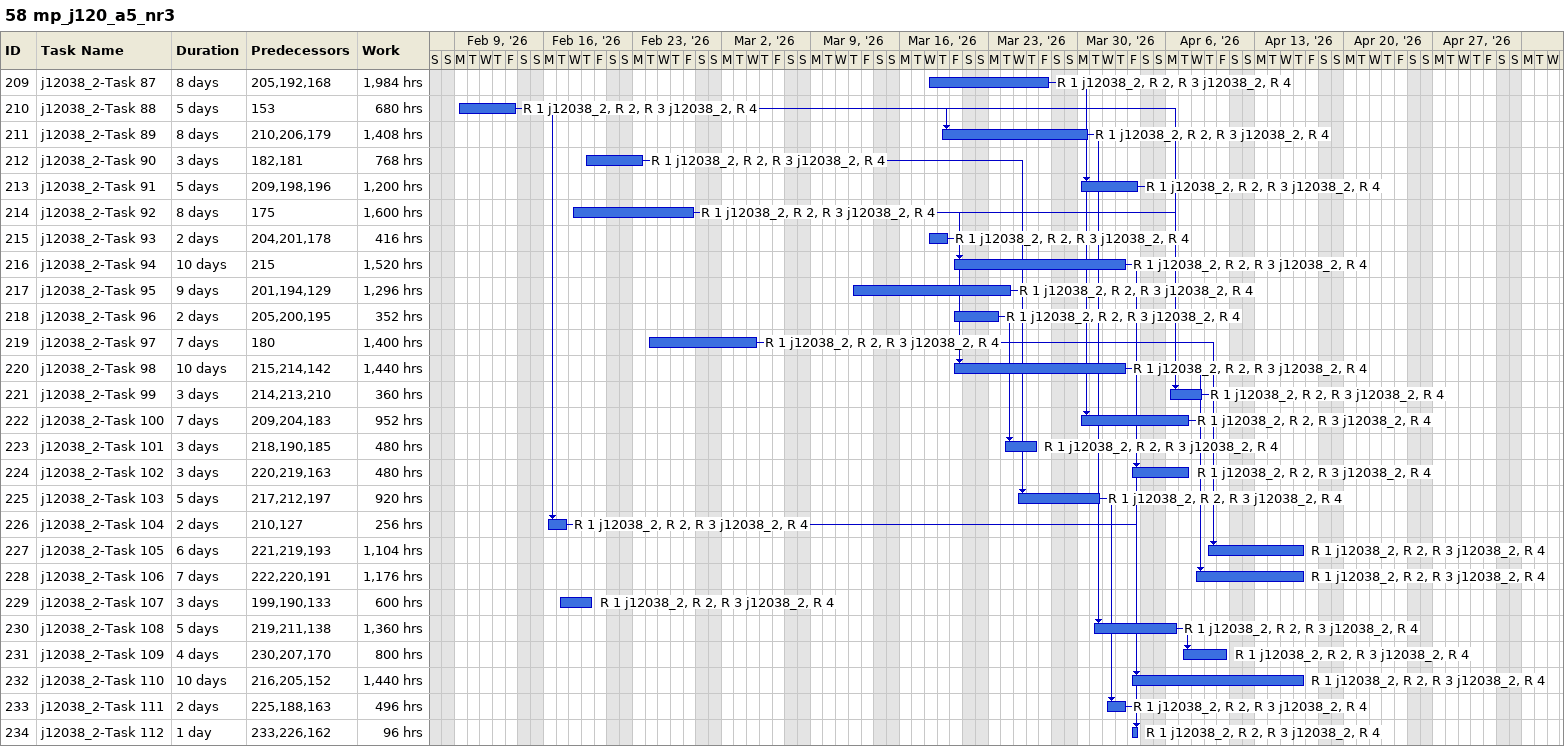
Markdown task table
58 mp_j120_a5_nr3

| ID | Task | Duration | Start | Finish | Predecessors | Resources | Work (h) |
|---|---|---|---|---|---|---|---|
| 209 | j12038_2-Task 87 | 8d | 2026-03-18 | 2026-03-27 | 205, 192, 168 | R 1 j12038_2, R 2, R 3 j12038_2, R 4 | 1984 |
| 210 | j12038_2-Task 88 | 5d | 2026-02-09 | 2026-02-13 | 153 | R 1 j12038_2, R 2, R 3 j12038_2, R 4 | 680 |
| 211 | j12038_2-Task 89 | 8d | 2026-03-19 | 2026-03-30 | 210, 206, 179 | R 1 j12038_2, R 2, R 3 j12038_2, R 4 | 1408 |
| 212 | j12038_2-Task 90 | 3d | 2026-02-19 | 2026-02-23 | 182, 181 | R 1 j12038_2, R 2, R 3 j12038_2, R 4 | 768 |
| 213 | j12038_2-Task 91 | 5d | 2026-03-30 | 2026-04-03 | 209, 198, 196 | R 1 j12038_2, R 2, R 3 j12038_2, R 4 | 1200 |
| 214 | j12038_2-Task 92 | 8d | 2026-02-18 | 2026-02-27 | 175 | R 1 j12038_2, R 2, R 3 j12038_2, R 4 | 1600 |
| 215 | j12038_2-Task 93 | 2d | 2026-03-18 | 2026-03-19 | 204, 201, 178 | R 1 j12038_2, R 2, R 3 j12038_2, R 4 | 416 |
| 216 | j12038_2-Task 94 | 10d | 2026-03-20 | 2026-04-02 | 215 | R 1 j12038_2, R 2, R 3 j12038_2, R 4 | 1520 |
| 217 | j12038_2-Task 95 | 9d | 2026-03-12 | 2026-03-24 | 201, 194, 129 | R 1 j12038_2, R 2, R 3 j12038_2, R 4 | 1296 |
| 218 | j12038_2-Task 96 | 2d | 2026-03-20 | 2026-03-23 | 205, 200, 195 | R 1 j12038_2, R 2, R 3 j12038_2, R 4 | 352 |
| 219 | j12038_2-Task 97 | 7d | 2026-02-24 | 2026-03-04 | 180 | R 1 j12038_2, R 2, R 3 j12038_2, R 4 | 1400 |
| 220 | j12038_2-Task 98 | 10d | 2026-03-20 | 2026-04-02 | 215, 214, 142 | R 1 j12038_2, R 2, R 3 j12038_2, R 4 | 1440 |
| 221 | j12038_2-Task 99 | 3d | 2026-04-06 | 2026-04-08 | 214, 213, 210 | R 1 j12038_2, R 2, R 3 j12038_2, R 4 | 360 |
| 222 | j12038_2-Task 100 | 7d | 2026-03-30 | 2026-04-07 | 209, 204, 183 | R 1 j12038_2, R 2, R 3 j12038_2, R 4 | 952 |
| 223 | j12038_2-Task 101 | 3d | 2026-03-24 | 2026-03-26 | 218, 190, 185 | R 1 j12038_2, R 2, R 3 j12038_2, R 4 | 480 |
| 224 | j12038_2-Task 102 | 3d | 2026-04-03 | 2026-04-07 | 220, 219, 163 | R 1 j12038_2, R 2, R 3 j12038_2, R 4 | 480 |
| 225 | j12038_2-Task 103 | 5d | 2026-03-25 | 2026-03-31 | 217, 212, 197 | R 1 j12038_2, R 2, R 3 j12038_2, R 4 | 920 |
| 226 | j12038_2-Task 104 | 2d | 2026-02-16 | 2026-02-17 | 210, 127 | R 1 j12038_2, R 2, R 3 j12038_2, R 4 | 256 |
| 227 | j12038_2-Task 105 | 6d | 2026-04-09 | 2026-04-16 | 221, 219, 193 | R 1 j12038_2, R 2, R 3 j12038_2, R 4 | 1104 |
| 228 | j12038_2-Task 106 | 7d | 2026-04-08 | 2026-04-16 | 222, 220, 191 | R 1 j12038_2, R 2, R 3 j12038_2, R 4 | 1176 |
| 229 | j12038_2-Task 107 | 3d | 2026-02-17 | 2026-02-19 | 199, 190, 133 | R 1 j12038_2, R 2, R 3 j12038_2, R 4 | 600 |
| 230 | j12038_2-Task 108 | 5d | 2026-03-31 | 2026-04-06 | 219, 211, 138 | R 1 j12038_2, R 2, R 3 j12038_2, R 4 | 1360 |
| 231 | j12038_2-Task 109 | 4d | 2026-04-07 | 2026-04-10 | 230, 207, 170 | R 1 j12038_2, R 2, R 3 j12038_2, R 4 | 800 |
| 232 | j12038_2-Task 110 | 10d | 2026-04-03 | 2026-04-16 | 216, 205, 152 | R 1 j12038_2, R 2, R 3 j12038_2, R 4 | 1440 |
| 233 | j12038_2-Task 111 | 2d | 2026-04-01 | 2026-04-02 | 225, 188, 163 | R 1 j12038_2, R 2, R 3 j12038_2, R 4 | 496 |
| 234 | j12038_2-Task 112 | 1d | 2026-04-03 | 2026-04-03 | 233, 226, 162 | R 1 j12038_2, R 2, R 3 j12038_2, R 4 | 96 |
